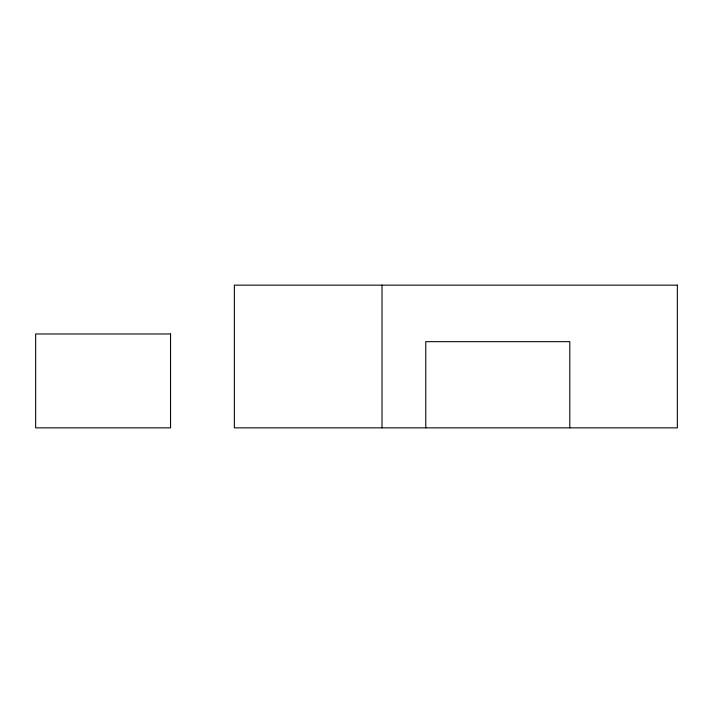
<?xml version="1.0" encoding="UTF-8"?>
<svg xmlns="http://www.w3.org/2000/svg" width="713" height="713" viewBox="0 0 713 713"><rect width="100%" height="100%" fill="white"/><g stroke="black" fill="none" stroke-linecap="round" stroke-linejoin="round"><path stroke-width="1.07" d="M569.794 427.853L569.794 341.661L425.777 341.661L425.777 427.853M382.025 285.147L382.025 427.853M677.35 285.147L234.354 285.147L234.354 427.853L677.35 427.853L677.35 285.147M170.55 333.969L35.65 333.969L35.65 427.853L170.55 427.853L170.55 333.969"/></g></svg>
